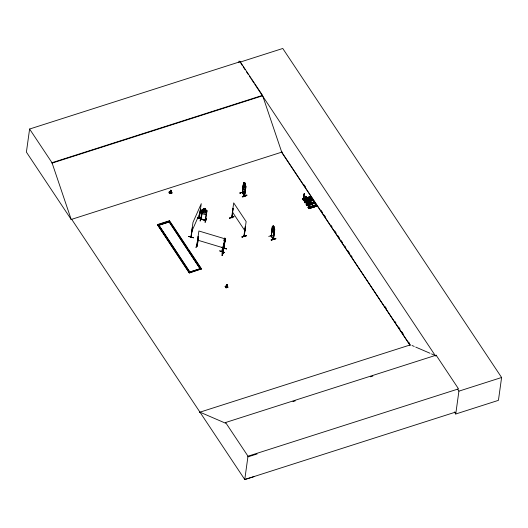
<?xml version="1.0" encoding="UTF-8"?>
<svg xmlns="http://www.w3.org/2000/svg" width="528" height="528" viewBox="0 0 528 528"><rect width="100%" height="100%" fill="white"/><g stroke="black" fill="none" stroke-linecap="round" stroke-linejoin="round"><path stroke-width="0.79" d="M170.782 193.123L170.768 190.199L169.646 192.608L170.313 193.109L171.395 192.667L170.947 190.278L171.376 192.324M226.882 287.522L226.868 284.592L225.753 287.008L226.413 287.503L227.495 287.067L227.053 284.678L227.495 287.067M302.933 199.373L303.098 198.68L303.006 199.346C303.943 199.096 302.287 198.937 303.646 198.898M303.138 198.917L303.64 198.937L303.098 198.68M303.864 199.604L304.445 196.805A1.135 0.422 72.3 0 0 304.504 195.446L304.577 194.238L304.095 193.73M305.204 201.511C304.379 201.511 305.725 201.214 304.689 201.881L305.217 200.917L304.392 201.181L304.531 201.986L312.701 199.373L312.51 198.884L304.267 201.61M304.828 201.676L305.026 201.386L305.613 202.118L306.128 199.34A1.135 0.422 72.3 0 0 306.187 197.98L306.029 196.409M305.316 201.518L305.217 200.917M306.062 199.36A1.135 0.422 72.3 0 0 306.121 198L306.306 197.043M307.131 204.316L306.636 204.244L306.728 205.088L306.61 204.277L307.098 204.092L307.817 205.306L307.817 204.818L306.986 205.082C307.514 207.002 305.672 203.518 306.359 204.692L314.53 202.072L314.391 201.709L313.553 202.059M306.596 204.389L306.583 204.065M308.002 200.825L308.167 199.742L307.685 199.115M309.844 202.046L309.428 202.97A1.135 0.422 72.3 0 0 309.217 203.986L308.537 207.313L309.118 207.28M308.992 207.286L309.038 206.666L308.213 206.93L308.2 207.511L316.523 205.121M309.943 203.749L310.009 203.729A1.135 0.422 72.3 0 1 309.949 205.088L309.883 205.108A1.135 0.422 72.3 0 0 309.943 203.749L309.85 202.151M226.816 286.216L226.948 284.599M304.339 193.763L303.983 194.667A1.135 0.422 72.3 0 0 303.712 195.703L303.349 198.825L303.93 199.584M303.712 195.703L303.6 198.99L303.534 198.383L302.643 199.102L303.475 200.396L311.652 197.782L310.827 196.357L309.989 196.7M305.092 201.34L305.395 198.238A1.135 0.422 72.3 0 1 305.666 197.201L305.804 196.291L306.214 196.634M306.94 204.376L307.21 201.082M307.771 205.135L306.973 204.184L307.27 201.062A1.135 0.422 72.3 0 1 307.547 200.026L307.659 199.201M309.434 207.867L308.854 207.101L309.151 204.006A1.135 0.422 72.3 0 1 309.428 202.97L309.487 202.95M199.102 218.288L201.267 203.663L192.997 222.347L190.918 237.046L191.162 236.353L191.275 236.815M190.945 237.026L191.116 236.689M190.991 236.689L191.327 236.405M199.32 218.427L199.261 217.991L199.076 218.711L200.495 209.22L199.076 218.711L199.122 218.328M199.346 218.361L199.254 218.031M409.999 344.995L281.734 152.15L262.535 95.383L240.134 61.703L29.601 129.03L26.4 152.117L71.234 219.523M253.948 476.639L244.761 479.523L71.696 219.325L71.201 219.476L52.001 162.71L29.601 129.03M157.41 224.605L189.374 273.002L201.478 268.858L169.475 220.744L157.41 224.605L189.374 273.002M157.826 225.568L169.891 221.714L169.475 220.744M169.006 192.001L170.293 191.585C165.231 193.248 175.408 194.938 170.933 191.38M170.075 193.611L172.049 192.878M192.364 227.581L191.116 237.125L192.535 227.634M193.439 237.844C192.014 236.993 182.919 235.052 193.453 237.798M197.294 243.89L196.033 247.302M201.062 217.338L200.158 220.836M198.561 236.683L197.221 245.982L198.561 236.683L198.119 236.557L196.786 245.85L198.891 231L224.75 238.768M201.333 219.054L205.663 220.466L207.022 210.652L206.507 210.118L202.158 209.471L200.706 219.292L201.307 219.087M201.254 219.074C201.557 219.886 200.924 217.978 200.805 219.331M202.211 209.497L201.782 212.533L202.112 213.741M201.036 217.358L200.145 221.027M201.26 219.417L202.514 210.144L202.066 210.032L202.475 210.269M197.683 217.859L201.795 218.863M203.834 209.464L203.993 208.342L205.616 208.732L205.385 209.926L206.144 210.494L205.854 212.593L204.917 213.299L203.399 212.929L202.712 211.834L203.009 209.735L203.867 209.557L204.039 208.388M206.474 211.081L205.201 220.4L205.201 220.051M205.22 219.866L205.108 220.334M205.095 222.209L206.303 218.414L205.095 222.209L206.54 218.658M200.983 268.462L188.918 272.323L200.231 268.706M238.887 62.621L239.111 61.004M242.319 65.498L240.134 61.703M219.767 250.807L224.506 252.476M222.361 247.467L226.499 248.919L221.701 247.216M222.717 247.018L222.314 251.632M222.229 251.288C227.165 241.527 220.018 258.476 222.783 247.474M222.882 247.078C219.853 258.159 224.836 246.563 224.037 248.279M222.169 253.44L222.341 252.991L222.763 253.48L222.169 253.44L223.542 244.193L223.978 244.319L223.542 244.193M222.948 247.533L222.446 251.394L222.13 251.255M222.031 255.13L223.76 251.843L222.242 255.354M224.11 240.286L224.829 238.036L222.592 253.605L222.809 253.143M224.294 239.144L224.242 239.521L224.671 238.478M223.733 248.609L225.192 239.125L223.964 248.602M223.436 244.853L224.512 242.933L225.238 238.451M223.931 248.668L225.291 238.471M233.95 216.718L229.429 218.176L233.838 216.586M226.426 248.906L221.681 247.342M232.531 212.388L232.122 217.529L231.64 217.628L233.699 202.884L246.14 221.582L244.101 236.28M232.756 210.784L233.086 208.382L232.03 217.84L231.706 217.246M232.742 212.705L231.898 217.925L231.944 217.595M225.073 286.48L227.04 285.747L228.149 287.305L226.063 287.971L225.113 286.361M239.976 193.202L244.53 191.565L239.983 193.004M227.152 285.813L227.014 284.625M242.345 192.826L243.514 182.754L244.405 183.559L244.537 182.358L244.385 183.487M243.17 185.783L243.56 182.734M243.296 187.473L242.418 192.892L243.613 183.348L242.576 192.753M243.507 185.948L243.718 184.424M246.873 195.109C237.158 197.38 245.447 197.419 246.86 195.07M244.352 183.579L243.923 183.374L243.626 185.473L244.603 188.027L245.111 187.697L245.401 185.599L245.302 183.513L244.537 182.358M244.438 195.235L244.49 196.007L245.685 186.463M245.579 187.229L244.233 195.71M245.83 186.16L244.471 195.974L242.187 192.581M243.177 187.242L243.144 185.75L243.177 187.242C246.121 194.7 246.807 183.685 243.863 182.701M245.896 186.78L244.649 195.961L242.207 192.172M241.976 237.026C255.961 232.808 232.518 239.771 246.589 235.745M243.863 236.016L245.309 226.769L244.279 236.26L244.16 235.6M244.266 236.207L244.979 229.172M455.288 412.19L244.761 479.523L247.995 456.192L458.528 388.865L436.128 355.186L225.595 422.512L225.502 423.179L199.96 412.163M271.319 235.567L271.022 235.983L273.352 239.402L274.692 229.555M272.395 226.195L274.718 229.574L273.834 233.336L272.039 230.637L272.375 226.142L273.266 226.954C272.765 223.786 275.227 228.961 273.398 225.753M272.422 226.129L271.28 236.287L272.257 230.102M271.187 236.227L272.158 229.027M271.26 236.247L272.316 226.789L272.527 227.106M271.207 239.936C285.727 236.009 261.38 242.741 275.735 238.504M274.164 226.901L273.966 231.092L273.458 231.416L272.488 228.868L272.778 226.769L273.214 226.967M273.365 235.145L268.726 236.392M273.108 239.065L274.547 229.858L273.511 239.349L271.069 235.561M274.124 232.907L273.352 239.059M274.336 231.383L274.547 229.858M302.702 198.647L303.376 200.046M304.055 193.783L303.983 194.667M303.428 200.211L303.422 199.729L304.313 199.551L304.26 199.947L303.587 198.779M303.574 198.983L303.534 198.383M304.253 199.459L303.626 198.944M304.392 201.181L305.065 202.574L305.936 201.993L305.943 202.481M304.616 201.907L304.709 201.241L304.993 201.571M304.861 201.551L305.329 198.257A1.135 0.422 72.3 0 1 305.606 197.221L305.844 196.238M305.105 202.257L305.098 202.778L313.282 200.132L312.51 198.884M307.039 197.644L307.877 197.294L308.642 198.548L307.877 197.294M307.098 203.742L306.266 204.006L306.94 205.399M306.491 204.732L306.656 204.039L306.893 204.395M307.824 198.733L307.045 197.564M308.18 199.98L308.062 200.805A1.135 0.422 72.3 0 1 308.009 202.165L307.487 204.943L306.821 204.217M308.616 197.063L309.382 198.31L308.616 197.063L309.441 196.799L310.22 197.967M308.722 200.171L309.507 201.26M308.213 206.93L308.887 208.322M308.438 207.649L308.603 206.963L308.748 207.986L309.038 206.666M308.913 207.108C308.378 207.61 309.784 206.131 309.764 208.23L309.758 207.742L308.926 208.006L308.986 208.672L317.104 205.88L316.331 204.633L308.075 207.326L316.351 204.871M310.774 197.789L309.995 196.621M309.758 207.742L309.058 207.062M310.603 202.996L311.441 202.653L312.206 203.9L311.441 202.653M311.117 199.406L311.909 200.501M303.356 200.224L311.599 197.597L310.827 196.357M311.672 199.234L312.457 200.323M311.388 204.085L310.609 202.917M312.18 202.422L312.946 203.669L312.18 202.422L313.005 202.151L313.784 203.326M312.543 205.92L313.335 207.009M314.338 203.148L313.559 201.98M314.939 205.154L315.731 206.243M314.391 201.709L315.163 202.957L314.318 201.821M315.493 204.976L316.285 206.065M317.143 206.052L316.331 204.633M436.036 355.852L436.128 355.186M240.075 62.132L282.764 48.477L501.6 377.5L498.432 400.349L455.743 414.005L458.911 391.149L457.565 389.123M170.313 193.109L170.702 190.225L169.627 192.265M226.413 287.503L226.809 284.618L225.733 286.658M307.428 204.963L308.009 202.165M309.368 207.887L309.949 205.088M191.327 236.458L191.169 237.059M222.057 251.539L223.971 247.936M223.793 244.246L224.809 241.461M307.646 198.238L308.194 197.842M311.065 203.201L311.137 203.544M313.718 206.402L313.573 206.006M224.189 240.953L225.093 239.507M224.407 252.681L219.688 250.958M303.178 199.129L303.026 198.706M224.176 242.609L224.644 239.23M169.897 192.918L170.716 190.377M225.997 287.318L226.816 284.77M206.917 211.187L206.428 211.207M205.207 220.381L205.702 220.341L200.818 219.166M170.419 191.268L170.768 190.199M226.519 285.668L226.868 284.592M202.158 209.471L202.745 209.24M201.722 212.527L202.066 213.781L205.894 214.652M203.993 208.342L205.616 208.732M206.593 213.708L205.88 214.705M199.261 218.724L199.412 218.427M201.755 219.067L197.617 217.648M196.013 247.5L197.531 243.791M197.182 245.949L197.386 245.507L196.845 245.348M222.202 253.202L222.704 253.447M223.535 251.599L221.978 255.295L223.535 251.744M191.73 231.488L200 212.804M169.646 192.608L170.669 190.324M225.753 287.008L226.776 284.724M225.357 239.184L225.02 239.435M224.255 239.164L224.849 238.128M224.057 240.266L225.146 238.418M224.011 240.643L224.591 239.606M273.346 228.776C273.649 228.03 274.982 228.941 273.563 229.383L273.887 231.475L273.379 229.396C272.811 230.617 272.019 228.947 273.247 228.901L272.95 226.895L273.392 228.815M244.959 189.875L245.368 189.176M273.88 233.323L274.25 232.61M242.385 192.476L242.458 192.179M244.259 195.703L244.675 195.545M273.379 239.032L273.392 238.689M309.065 207.24L308.847 207.128M311.731 203.544L311.758 203.201M271.022 235.897L271.3 235.58M311.098 203.201L311.626 203.082L311.665 203.597M313.111 206.006L313.078 206.461M313.685 206.402L313.163 206.455M200.746 219.166L205.656 219.945L205.603 220.301M222.73 253.282L222.308 253.156M200.845 218.843L201.293 218.948M205.59 220.466L200.759 219.298M307.685 197.69L307.481 198.053L307.778 197.67M309.283 200.323L309.817 200.376M311.164 203.148L311.692 203.201M311.678 203.531L311.144 203.478M313.533 206.554L313.48 205.973L313.025 206.402M196.799 245.678L197.34 245.843M197.261 245.626L196.792 245.467M197.215 245.956L196.746 245.804M169.844 191.968L170.24 191.809M225.951 286.361L226.347 286.202M233.851 216.579L229.442 218.189M307.659 199.082L308.075 199.617M245.527 227.086L245.157 226.822M244.068 235.917L244.068 235.541M241.989 236.854L246.497 235.402M52.001 162.71L262.535 95.383M51.942 163.139L262.475 95.812M71.201 219.476L282.229 151.991M245.302 183.513L244.49 182.378M245.098 184.648L245.857 186.186M244.504 191.756L239.851 192.997L244.49 191.684M242.451 192.654L244.424 195.334M242.345 196.733L246.873 195.287L242.438 196.898M158.123 224.644L169.435 221.027M158.578 225.331L169.138 221.951M302.762 198.739L303.593 198.475M310.867 196.614L302.669 199.208L310.893 196.66M302.795 199.333L310.972 196.72M310.636 197.611L303.323 200.165M311.599 197.657L303.277 199.987M311.606 197.525L303.428 200.27M303.461 200.389L311.639 197.776M304.451 201.274L305.276 201.01M304.326 201.637L312.503 199.023L313.335 200.317L305.144 202.924L304.253 201.577M305.164 202.349L305.996 202.085M305.039 202.745L313.289 200.191M304.986 202.679L313.289 200.059M307.157 203.828L306.266 204.006M310.121 202.904L310.022 202.541M306.194 204.442L314.384 201.848M313.665 202.184L306.233 204.567L314.569 202.191M313.837 202.435L306.359 204.633M306.841 205.399L315.011 202.732L315.216 203.141L307.019 205.729M315.051 202.904L306.768 205.346M315.17 202.884L306.88 205.524L315.091 202.97M308.273 207.016L309.098 206.752M308.352 207.735L316.477 204.943M308.339 207.728L315.784 205.359M308.781 208.322L316.886 205.649L317.11 205.933L308.86 208.507L308.075 207.326M308.728 208.303L316.886 205.663M317.11 205.801L308.873 208.52M317.137 206.039L308.933 208.547M273.959 228.043L274.718 229.574M271.953 229.159L272.039 230.637M274.758 230.175L274.388 229.911M189.413 272.719L201.478 268.858M199.465 412.322L410.494 344.837M292.901 401.63L295.251 400.877M370.491 376.814L372.841 376.061M458.911 391.149L501.6 377.5M247.903 456.859L257.09 453.981M311.593 203.57L311.216 203.531M312.576 199.195L304.478 201.808M313.13 199.907L304.96 202.521M316.417 204.976L308.227 207.557M307.771 197.736L308.128 197.842M309.626 200.759L309.203 200.653M222.598 253.585L222.262 253.486M205.306 219.886L205.696 219.998M201.993 210.58L206.864 211.754M197.611 217.76L201.782 218.995M198.066 236.676L198.508 236.808M197.624 240.141L223.483 247.909M309.652 201.986L310.042 202.382M411.992 345.484L414.249 346.454M415.747 347.101L430.023 353.258M431.528 353.905L433.778 354.882M170.709 191.822L171.125 192.014M206.468 210.184L206.956 210.692M243.217 66.845L245.005 69.538M246.352 71.557L248.14 74.257M249.487 76.276L250.826 78.296M251.724 79.642L253.968 83.008M254.859 84.361L435.541 356.011M304.135 184.932L305.507 186.991M321.024 210.322L322.397 212.381M324.218 215.127L325.591 217.186M331.069 225.423L331.98 226.796M334.719 230.914L336.092 232.973M337.913 235.719L339.286 237.778M341.108 240.524L342.481 242.583M344.764 246.008L345.675 247.381M347.959 250.813L349.78 253.559M351.153 255.618L352.064 256.991M384.932 306.405L386.298 308.464M394.97 321.499L395.881 322.872M398.62 326.99L399.993 329.05M401.821 331.795L403.187 333.854M408.665 342.091L409.576 343.464M281.233 151.628L410.058 345.319M454.37 411.939L455.743 414.005M307.817 204.818L306.986 205.082M308.603 206.963L308.84 207.319M306.563 204.706L306.801 205.062M308.51 207.629L308.748 207.986M271.471 235.996L273.286 238.722M232.432 212.025L244.873 230.723M170.339 222.387L187.466 248.14M188.371 249.493L201.439 269.148M225.595 422.512L247.995 456.192M304.346 193.875L304.544 194.403M312.589 199.221L304.478 201.868M275.722 238.656L271.3 240.286M170.953 190.337L171.395 192.667M227.02 284.777L227.278 287.357M170.914 190.384L171.178 192.964M158.743 225.001L189.803 272.039L158.743 225.001M169.052 221.707L200.105 268.745L169.052 221.707M203.821 209.933L203.524 212.032L205.042 212.395L205.333 210.296L203.821 209.933M204.27 208.685L204.217 209.055L205.194 209.293L205.247 208.923L204.27 208.685M244.299 183.949L244.009 186.054L244.728 187.123L245.018 185.024L244.299 183.949M244.609 182.833L245.018 183.896L244.609 182.833M273.161 227.344L272.87 229.442L273.583 230.518L273.88 228.419L273.161 227.344M273.471 226.222L273.88 227.291L273.471 226.222M309.56 199.828L310.325 201.076L309.56 199.828M310.299 199.597L311.065 200.845L310.299 199.597M313.381 205.577L314.153 206.824L313.381 205.577M314.12 205.339L314.886 206.593L314.12 205.339M245.038 188.054L244.517 186.001C243.949 187.222 243.157 185.552 244.391 185.506L244.088 183.506L244.576 185.48C245.164 184.338 245.87 185.988 244.702 185.995L245.038 188.054"/></g></svg>
